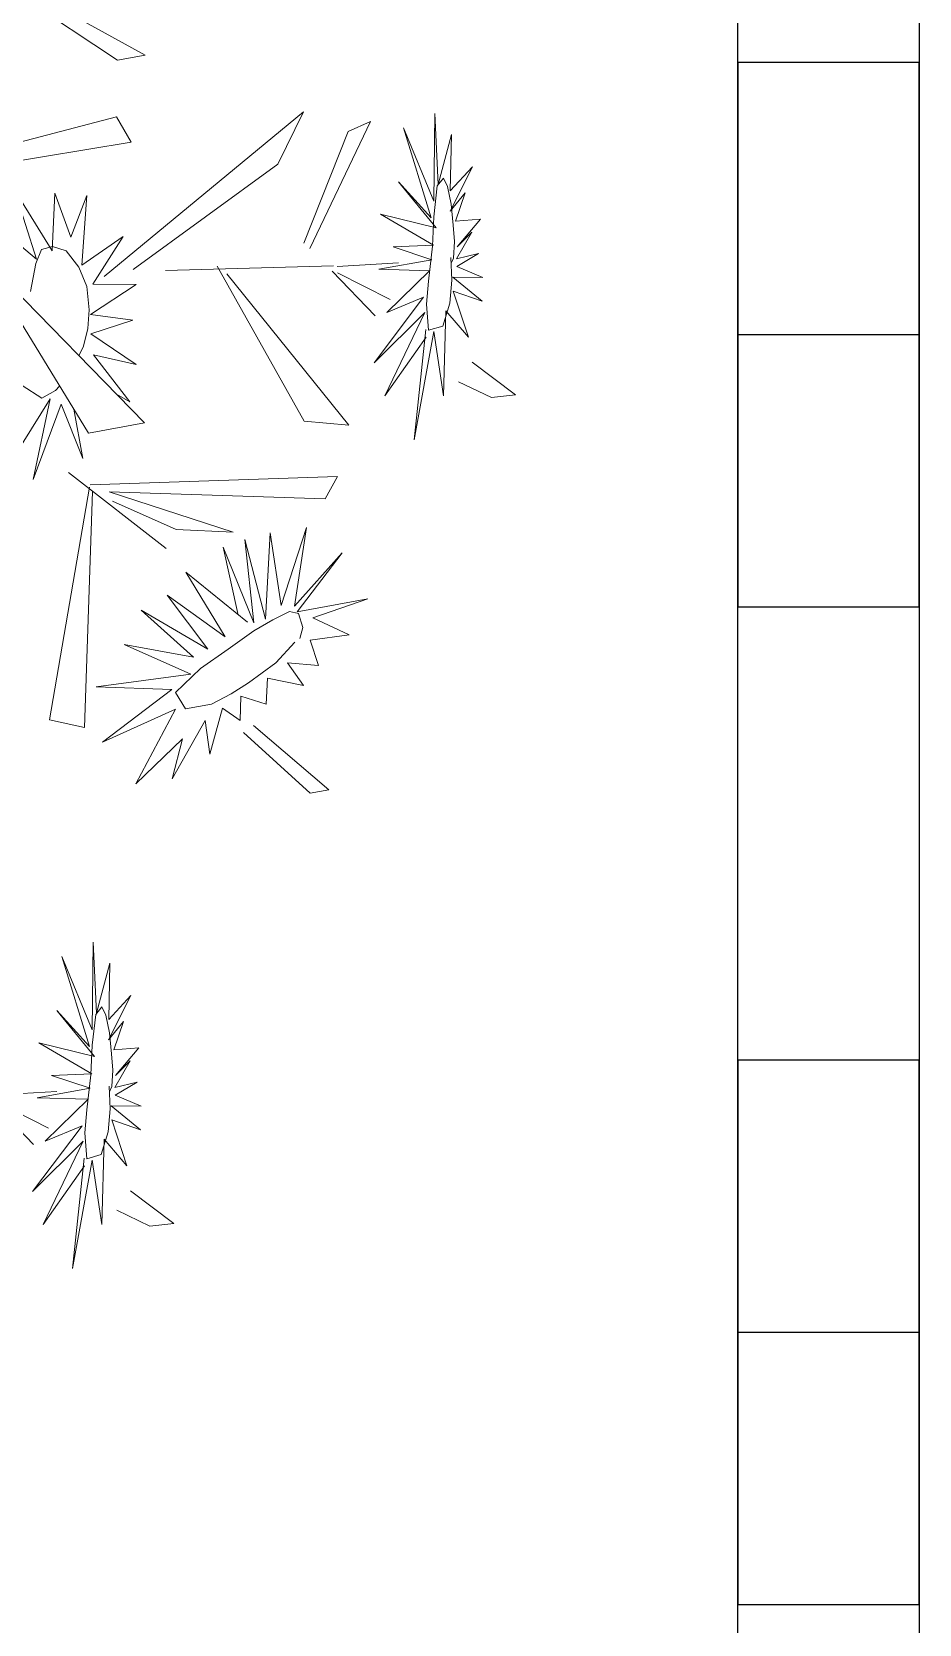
# Model space of a CAD drawing. Header units: inches. Extents: x 15 to 22798, y 21 to 21519.
# Drawn here: x 16340.74 to 16365.71, y 12557.15 to 12601.97 of the extents above; entities that cross this region are included whole.
import ezdxf

# ---------------------------------------------------------------- set-up
doc = ezdxf.new("R2010")
doc.units = ezdxf.units.IN
doc.header["$MEASUREMENT"] = 0
doc.layers.add('ARREDAMENTO', color=8, linetype='Continuous', lineweight=13)

msp = doc.modelspace()

# ---------------------------------------------------------------- linework, layer by layer
for p, q in [((16360.605, 12473.47), (16360.605, 12613.867)), ((16360.605, 12593.449), (16365.711, 12593.449)), ((16360.605, 12565.369), (16365.711, 12565.369))]:
    msp.add_line(p, q)
msp.add_lwpolyline([(16175.737, 13162.866), (16365.711, 13162.692), (16365.711, 12452.692), (15715.711, 12452.692)])
for points in [[(16360.605, 12601.107), (16360.605, 12585.79), (16365.711, 12585.79), (16365.711, 12601.107)], [(16360.605, 12573.027), (16360.605, 12557.71), (16365.711, 12557.71), (16365.711, 12573.027)]]:
    msp.add_lwpolyline(points, close=True)
at = {"layer": 'ARREDAMENTO', "linetype": 'Continuous'}
for p, q in [((16340.482, 12603.214, -27.277), (16343.932, 12601.309, -27.277)), ((16343.151, 12601.174, -27.277), (16340.199, 12603.134, -27.277)), ((16343.932, 12601.309, -27.277), (16343.151, 12601.174, -27.277)), ((16343.128, 12599.573, -27.277), (16335.467, 12597.573, -27.277)), ((16348.383, 12599.714, -27.277), (16342.781, 12595.087, -27.277)), ((16343.533, 12598.861, -27.277), (16343.128, 12599.573, -27.277)), ((16347.664, 12598.246, -27.277), (16348.383, 12599.714, -27.277)), ((16352.081, 12599.668, -27.277), (16352.056, 12597.2, -27.277)), ((16352.179, 12597.673, -27.277), (16352.081, 12599.668, -27.277)), ((16349.639, 12599.162, -27.277), (16348.4, 12596.024, -27.277)), ((16348.563, 12595.87, -27.277), (16350.271, 12599.443, -27.277)), ((16350.271, 12599.443, -27.277), (16349.639, 12599.162, -27.277)), ((16351.202, 12599.268, -27.277), (16351.977, 12596.738, -27.277)), ((16352.056, 12597.2, -27.277), (16351.202, 12599.268, -27.277)), ((16336.015, 12597.618, -27.277), (16343.533, 12598.861, -27.277)), ((16352.548, 12599.079, -27.277), (16352.179, 12597.673, -27.277)), ((16352.518, 12597.497, -27.277), (16352.548, 12599.079, -27.277)), ((16343.595, 12595.283, -27.277), (16347.664, 12598.246, -27.277)), ((16352.511, 12596.925, -27.277), (16353.14, 12598.171, -27.277)), ((16353.14, 12598.171, -27.277), (16352.518, 12597.497, -27.277)), ((16340.256, 12597.522, -27.277), (16340.877, 12595.567, -27.277)), ((16341.31, 12595.802, -27.277), (16340.256, 12597.522, -27.277)), ((16341.386, 12597.425, -27.277), (16341.31, 12595.802, -27.277)), ((16341.835, 12596.19, -27.277), (16341.386, 12597.425, -27.277)), ((16342.285, 12597.365, -27.277), (16341.835, 12596.19, -27.277)), ((16342.151, 12595.403, -27.277), (16342.285, 12597.365, -27.277)), ((16351.059, 12597.745, -27.277), (16352.122, 12596.452, -27.277)), ((16351.977, 12596.738, -27.277), (16351.059, 12597.745, -27.277)), ((16352.934, 12597.44, -27.277), (16352.511, 12596.925, -27.277)), ((16352.663, 12596.645, -27.277), (16352.934, 12597.44, -27.277)), ((16340.877, 12595.567, -27.277), (16339.164, 12597.004, -27.277)), ((16350.556, 12596.833, -27.277), (16352.047, 12595.965, -27.277)), ((16352.122, 12596.452, -27.277), (16350.556, 12596.833, -27.277)), ((16353.366, 12596.7, -27.277), (16352.663, 12596.645, -27.277)), ((16352.711, 12595.914, -27.277), (16353.366, 12596.7, -27.277)), ((16343.308, 12596.21, -27.277), (16342.151, 12595.403, -27.277)), ((16342.462, 12594.866, -27.277), (16343.308, 12596.21, -27.277)), ((16352.047, 12595.965, -27.277), (16350.911, 12595.914, -27.277)), ((16352.691, 12595.577, -27.277), (16353.127, 12596.33, -27.277)), ((16353.127, 12596.33, -27.277), (16352.711, 12595.914, -27.277)), ((16343.914, 12590.961, -27.277), (16339.293, 12595.693, -27.277)), ((16339.304, 12595.616, -27.277), (16342.333, 12590.677, -27.277)), ((16341.016, 12595.84, -27.277), (16340.85, 12595.45, -27.277)), ((16341.326, 12595.926, -27.277), (16341.016, 12595.84, -27.277)), ((16341.706, 12595.801, -27.277), (16341.326, 12595.926, -27.277)), ((16342.06, 12595.346, -27.277), (16341.706, 12595.801, -27.277)), ((16351.997, 12595.556, -27.277), (16350.51, 12595.288, -27.277)), ((16350.911, 12595.914, -27.277), (16351.997, 12595.556, -27.277)), ((16353.315, 12595.732, -27.277), (16352.691, 12595.577, -27.277)), ((16352.699, 12595.367, -27.277), (16353.315, 12595.732, -27.277)), ((16340.85, 12595.45, -27.277), (16340.702, 12594.664, -27.277)), ((16342.29, 12594.8, -27.277), (16342.06, 12595.346, -27.277)), ((16349.228, 12595.381, -27.277), (16344.5, 12595.256, -27.277)), ((16348.404, 12591.012, -27.277), (16345.956, 12595.372, -27.277)), ((16346.233, 12595.162, -27.277), (16349.659, 12590.901, -27.277)), ((16350.399, 12593.976, -27.277), (16349.192, 12595.235, -27.277)), ((16349.336, 12595.366, -27.277), (16351.059, 12595.468, -27.277)), ((16349.347, 12595.183, -27.277), (16350.828, 12594.435, -27.277)), ((16350.51, 12595.288, -27.277), (16351.936, 12595.247, -27.277)), ((16351.936, 12595.247, -27.277), (16350.731, 12594.066, -27.277)), ((16353.43, 12595.056, -27.277), (16352.699, 12595.367, -27.277)), ((16342.35, 12594.143, -27.277), (16342.29, 12594.8, -27.277)), ((16342.389, 12594.011, -27.277), (16343.674, 12594.862, -27.277)), ((16343.674, 12594.862, -27.277), (16342.462, 12594.866, -27.277)), ((16352.59, 12595.067, -27.277), (16353.43, 12595.056, -27.277)), ((16353.415, 12594.39, -27.277), (16352.59, 12595.067, -27.277)), ((16352.602, 12594.667, -27.277), (16353.415, 12594.39, -27.277)), ((16353.033, 12593.374, -27.277), (16352.602, 12594.667, -27.277)), ((16351.767, 12594.503, -27.277), (16350.374, 12592.654, -27.277)), ((16350.731, 12594.066, -27.277), (16351.767, 12594.503, -27.277)), ((16342.316, 12593.618, -27.277), (16342.35, 12594.143, -27.277)), ((16343.583, 12593.853, -27.277), (16342.389, 12594.011, -27.277)), ((16342.397, 12593.467, -27.277), (16343.583, 12593.853, -27.277)), ((16350.374, 12592.654, -27.277), (16351.801, 12594.072, -27.277)), ((16351.801, 12594.072, -27.277), (16350.672, 12591.72, -27.277)), ((16352.324, 12591.726, -27.277), (16352.392, 12594.121, -27.277)), ((16352.392, 12594.121, -27.277), (16353.033, 12593.374, -27.277)), ((16342.191, 12593.125, -27.277), (16342.316, 12593.618, -27.277)), ((16343.678, 12592.606, -27.277), (16342.397, 12593.467, -27.277)), ((16350.672, 12591.72, -27.277), (16351.834, 12593.377, -27.277)), ((16351.826, 12593.592, -27.277), (16351.504, 12590.485, -27.277)), ((16351.504, 12590.485, -27.277), (16352.056, 12593.534, -27.277)), ((16352.056, 12593.534, -27.277), (16352.324, 12591.726, -27.277)), ((16342.067, 12592.853, -27.277), (16342.191, 12593.125, -27.277)), ((16342.475, 12592.878, -27.277), (16343.678, 12592.606, -27.277)), ((16343.498, 12591.559, -27.277), (16342.475, 12592.878, -27.277)), ((16353.135, 12592.673, -27.277), (16354.352, 12591.756, -27.277)), ((16340.472, 12592.018, -27.277), (16341.02, 12591.662, -27.277)), ((16341.522, 12591.999, -27.277), (16341.407, 12591.871, -27.277)), ((16353.677, 12591.681, -27.277), (16352.749, 12592.123, -27.277)), ((16339.988, 12589.601, -27.277), (16341.253, 12591.639, -27.277)), ((16341.253, 12591.639, -27.277), (16340.78, 12589.365, -27.277)), ((16340.78, 12589.365, -27.277), (16341.563, 12591.49, -27.277)), ((16341.02, 12591.662, -27.277), (16341.407, 12591.871, -27.277)), ((16341.563, 12591.49, -27.277), (16342.174, 12589.964, -27.277)), ((16343.125, 12591.768, -27.277), (16343.498, 12591.559, -27.277)), ((16354.352, 12591.756, -27.277), (16353.677, 12591.681, -27.277)), ((16341.92, 12591.351, -27.277), (16342.174, 12589.964, -27.277)), ((16342.333, 12590.677, -27.277), (16343.914, 12590.961, -27.277)), ((16349.659, 12590.901, -27.277), (16348.404, 12591.012, -27.277)), ((16344.52, 12587.426, -27.277), (16341.774, 12589.566, -27.277)), ((16342.383, 12589.222, -27.277), (16349.346, 12589.45, -27.277)), ((16349.346, 12589.45, -27.277), (16348.996, 12588.83, -27.277)), ((16342.361, 12589.156, -27.277), (16341.243, 12582.607, -27.277)), ((16342.221, 12582.39, -27.277), (16342.452, 12589.028, -27.277)), ((16342.92, 12589.019, -27.277), (16346.405, 12587.886, -27.277)), ((16348.996, 12588.83, -27.277), (16342.92, 12589.019, -27.277)), ((16344.804, 12587.963, -27.277), (16343.009, 12588.762, -27.277)), ((16346.405, 12587.886, -27.277), (16344.804, 12587.963, -27.277)), ((16348.474, 12588.021, -27.277), (16347.76, 12585.826, -27.277)), ((16348.129, 12585.802, -27.277), (16348.474, 12588.021, -27.277)), ((16346.13, 12587.461, -27.277), (16346.542, 12585.596, -27.277)), ((16346.986, 12585.333, -27.277), (16346.13, 12587.461, -27.277)), ((16346.735, 12587.683, -27.277), (16346.986, 12585.333, -27.277)), ((16347.316, 12585.442, -27.277), (16346.735, 12587.683, -27.277)), ((16347.448, 12587.872, -27.277), (16347.316, 12585.442, -27.277)), ((16347.76, 12585.826, -27.277), (16347.448, 12587.872, -27.277)), ((16349.47, 12587.306, -27.277), (16348.129, 12585.802, -27.277)), ((16348.209, 12585.641, -27.277), (16349.47, 12587.306, -27.277)), ((16345.074, 12586.766, -27.277), (16346.182, 12584.942, -27.277)), ((16346.808, 12585.352, -27.277), (16345.074, 12586.766, -27.277)), ((16344.547, 12586.11, -27.277), (16345.697, 12584.591, -27.277)), ((16346.182, 12584.942, -27.277), (16344.547, 12586.11, -27.277)), ((16343.816, 12585.688, -27.277), (16345.29, 12584.369, -27.277)), ((16345.697, 12584.591, -27.277), (16343.816, 12585.688, -27.277)), ((16350.192, 12586.01, -27.277), (16348.209, 12585.641, -27.277)), ((16348.648, 12585.473, -27.277), (16350.192, 12586.01, -27.277)), ((16347.524, 12585.421, -27.277), (16346.987, 12585.109, -27.277)), ((16347.988, 12585.654, -27.277), (16347.524, 12585.421, -27.277)), ((16348.249, 12585.598, -27.277), (16347.988, 12585.654, -27.277)), ((16348.367, 12585.206, -27.277), (16348.249, 12585.598, -27.277)), ((16349.675, 12584.995, -27.277), (16348.648, 12585.473, -27.277)), ((16346.987, 12585.109, -27.277), (16346.267, 12584.597, -27.277)), ((16347.61, 12584.214, -27.277), (16348.144, 12584.795, -27.277)), ((16348.287, 12584.893, -27.277), (16348.367, 12585.206, -27.277)), ((16348.574, 12584.846, -27.277), (16349.675, 12584.995, -27.277)), ((16348.81, 12584.131, -27.277), (16348.574, 12584.846, -27.277)), ((16343.339, 12584.724, -27.277), (16345.216, 12583.887, -27.277)), ((16345.29, 12584.369, -27.277), (16343.339, 12584.724, -27.277)), ((16346.267, 12584.597, -27.277), (16345.488, 12584.05, -27.277)), ((16345.216, 12583.887, -27.277), (16342.548, 12583.531, -27.277)), ((16345.488, 12584.05, -27.277), (16344.787, 12583.377, -27.277)), ((16346.836, 12583.646, -27.277), (16347.61, 12584.214, -27.277)), ((16347.938, 12584.213, -27.277), (16348.81, 12584.131, -27.277)), ((16348.389, 12583.571, -27.277), (16347.938, 12584.213, -27.277)), ((16342.548, 12583.531, -27.277), (16344.682, 12583.46, -27.277)), ((16344.682, 12583.46, -27.277), (16342.73, 12581.973, -27.277)), ((16346.348, 12583.336, -27.277), (16346.836, 12583.646, -27.277)), ((16347.34, 12583.045, -27.277), (16347.372, 12583.774, -27.277)), ((16347.372, 12583.774, -27.277), (16348.389, 12583.571, -27.277)), ((16344.787, 12583.377, -27.277), (16345.066, 12582.912, -27.277)), ((16345.066, 12582.912, -27.277), (16345.8, 12583.045, -27.277)), ((16345.8, 12583.045, -27.277), (16346.348, 12583.336, -27.277)), ((16346.605, 12582.584, -27.277), (16346.622, 12583.275, -27.277)), ((16346.622, 12583.275, -27.277), (16347.34, 12583.045, -27.277)), ((16341.243, 12582.607, -27.277), (16342.221, 12582.39, -27.277)), ((16342.73, 12581.973, -27.277), (16344.781, 12582.91, -27.277)), ((16344.781, 12582.91, -27.277), (16343.672, 12580.8, -27.277)), ((16344.691, 12580.949, -27.277), (16345.623, 12582.59, -27.277)), ((16345.623, 12582.59, -27.277), (16345.747, 12581.639, -27.277)), ((16345.747, 12581.639, -27.277), (16346.107, 12582.936, -27.277)), ((16346.107, 12582.936, -27.277), (16346.605, 12582.584, -27.277)), ((16343.672, 12580.8, -27.277), (16344.982, 12582.072, -27.277)), ((16344.982, 12582.072, -27.277), (16344.691, 12580.949, -27.277)), ((16348.571, 12580.543, -27.277), (16346.695, 12582.245, -27.277)), ((16346.978, 12582.445, -27.277), (16349.097, 12580.637, -27.277)), ((16349.097, 12580.637, -27.277), (16348.571, 12580.543, -27.277)), ((16342.467, 12576.345, -27.277), (16342.442, 12573.877, -27.277)), ((16342.565, 12574.351, -27.277), (16342.467, 12576.345, -27.277)), ((16341.588, 12575.946, -27.277), (16342.363, 12573.415, -27.277)), ((16342.442, 12573.877, -27.277), (16341.588, 12575.946, -27.277)), ((16342.934, 12575.756, -27.277), (16342.565, 12574.351, -27.277)), ((16342.904, 12574.175, -27.277), (16342.934, 12575.756, -27.277)), ((16342.897, 12573.603, -27.277), (16343.526, 12574.849, -27.277)), ((16343.526, 12574.849, -27.277), (16342.904, 12574.175, -27.277)), ((16341.445, 12574.423, -27.277), (16342.508, 12573.13, -27.277)), ((16342.363, 12573.415, -27.277), (16341.445, 12574.423, -27.277)), ((16343.32, 12574.118, -27.277), (16342.897, 12573.603, -27.277)), ((16343.048, 12573.322, -27.277), (16343.32, 12574.118, -27.277)), ((16340.942, 12573.511, -27.277), (16342.433, 12572.643, -27.277)), ((16342.508, 12573.13, -27.277), (16340.942, 12573.511, -27.277)), ((16343.752, 12573.377, -27.277), (16343.048, 12573.322, -27.277)), ((16343.097, 12572.592, -27.277), (16343.752, 12573.377, -27.277)), ((16343.077, 12572.255, -27.277), (16343.513, 12573.008, -27.277)), ((16343.513, 12573.008, -27.277), (16343.097, 12572.592, -27.277)), ((16342.383, 12572.234, -27.277), (16340.896, 12571.966, -27.277)), ((16342.433, 12572.643, -27.277), (16341.297, 12572.592, -27.277)), ((16341.297, 12572.592, -27.277), (16342.383, 12572.234, -27.277)), ((16343.701, 12572.41, -27.277), (16343.077, 12572.255, -27.277)), ((16343.085, 12572.045, -27.277), (16343.701, 12572.41, -27.277)), ((16340.785, 12570.654, -27.277), (16339.578, 12571.913, -27.277)), ((16339.722, 12572.043, -27.277), (16341.445, 12572.145, -27.277)), ((16339.733, 12571.861, -27.277), (16341.214, 12571.112, -27.277)), ((16340.896, 12571.966, -27.277), (16342.322, 12571.925, -27.277)), ((16342.322, 12571.925, -27.277), (16341.117, 12570.743, -27.277)), ((16343.816, 12571.734, -27.277), (16343.085, 12572.045, -27.277)), ((16342.976, 12571.745, -27.277), (16343.816, 12571.734, -27.277)), ((16343.801, 12571.068, -27.277), (16342.976, 12571.745, -27.277)), ((16342.988, 12571.345, -27.277), (16343.801, 12571.068, -27.277)), ((16343.419, 12570.052, -27.277), (16342.988, 12571.345, -27.277)), ((16342.153, 12571.181, -27.277), (16340.76, 12569.332, -27.277)), ((16341.117, 12570.743, -27.277), (16342.153, 12571.181, -27.277)), ((16340.76, 12569.332, -27.277), (16342.187, 12570.75, -27.277)), ((16342.187, 12570.75, -27.277), (16341.058, 12568.398, -27.277)), ((16342.71, 12568.404, -27.277), (16342.778, 12570.799, -27.277)), ((16342.778, 12570.799, -27.277), (16343.419, 12570.052, -27.277)), ((16341.058, 12568.398, -27.277), (16342.22, 12570.055, -27.277)), ((16342.212, 12570.27, -27.277), (16341.89, 12567.163, -27.277)), ((16341.89, 12567.163, -27.277), (16342.442, 12570.212, -27.277)), ((16342.442, 12570.212, -27.277), (16342.71, 12568.404, -27.277)), ((16343.521, 12569.35, -27.277), (16344.738, 12568.434, -27.277)), ((16344.063, 12568.358, -27.277), (16343.135, 12568.801, -27.277)), ((16344.738, 12568.434, -27.277), (16344.063, 12568.358, -27.277))]:
    msp.add_line(p, q, dxfattribs=at)
at = {"layer": 'ARREDAMENTO', "linetype": 'Continuous', "elevation": -27.277}
for points in [[(16352.539, 12595.454), (16352.606, 12595.603), (16352.636, 12596.069), (16352.598, 12596.53), (16352.545, 12597.122), (16352.441, 12597.613), (16352.329, 12597.851), (16352.152, 12597.635), (16352.053, 12596.767), (16352.014, 12595.938), (16351.9, 12594.951), (16351.85, 12594.302), (16351.905, 12593.576), (16352.309, 12593.689), (16352.502, 12594.332), (16352.564, 12594.979), (16352.533, 12595.614)], [(16342.925, 12572.132), (16342.992, 12572.281), (16343.022, 12572.747), (16342.984, 12573.208), (16342.931, 12573.8), (16342.827, 12574.291), (16342.715, 12574.529), (16342.538, 12574.313), (16342.439, 12573.444), (16342.4, 12572.616), (16342.286, 12571.629), (16342.236, 12570.98), (16342.291, 12570.254), (16342.695, 12570.367), (16342.888, 12571.009), (16342.95, 12571.657), (16342.919, 12572.292)]]:
    msp.add_lwpolyline(points, dxfattribs=at)

doc.saveas('drawing.dxf')
